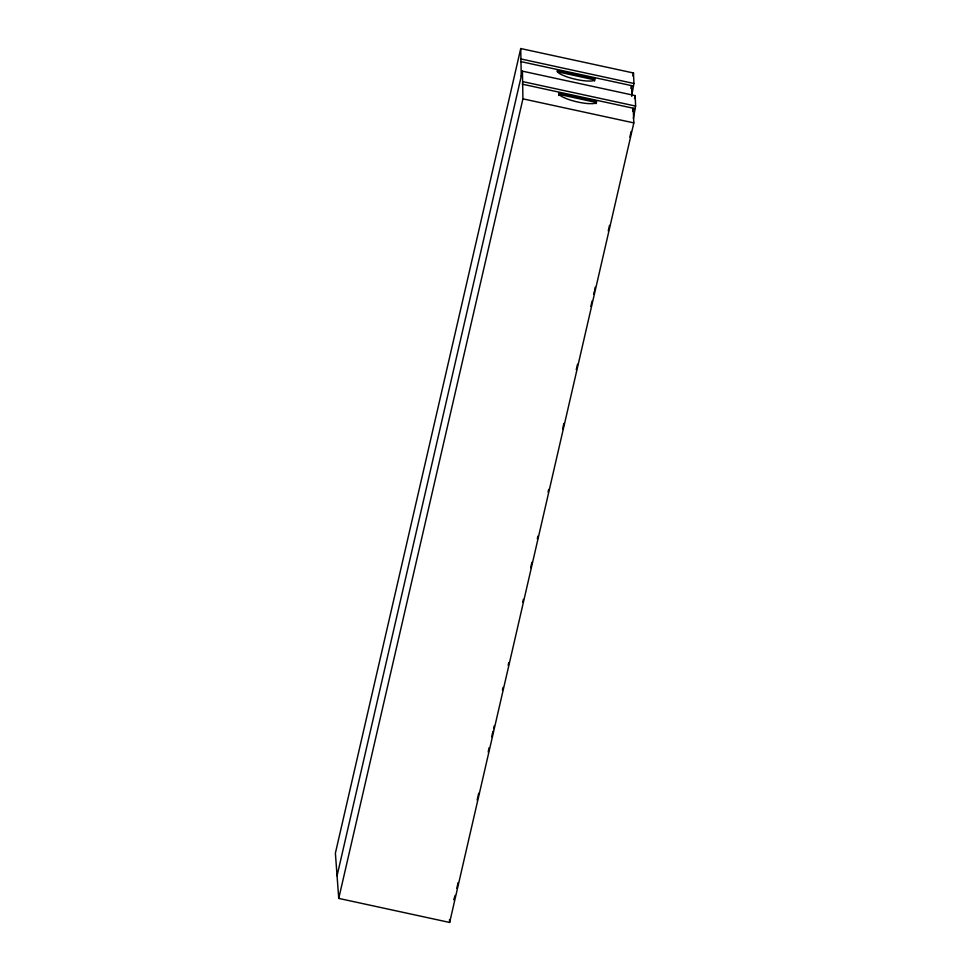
<?xml version="1.0" encoding="UTF-8"?>
<svg xmlns="http://www.w3.org/2000/svg" width="971" height="971" viewBox="0 0 971 971"><rect width="100%" height="100%" fill="white"/><g stroke="black" fill="none" stroke-linecap="round" stroke-linejoin="round"><path stroke-width="1.46" d="M631.016 88.47L631.502 85.618L631.951 95.886M631.66 95.995L633.942 83.482L633.48 72.995L520.735 48.55L335.383 853.181L338.745 898.406L449.646 922.45L633.832 122.892L633.189 108.218L632.704 111.07M633.347 118.596L635.617 106.082L635.168 95.607L522.422 71.162L337.058 875.793M488.195 752.027L489.056 747.804M594.616 290.062L595.187 287.246M521.245 76.236L520.735 48.55M338.745 898.406L522.932 98.848L522.422 71.162M594.264 79.78L594.58 78.433L557.609 70.422L557.305 71.757L594.264 79.78A18.995 4.09 13 0 1 594.519 81.054M558.847 95.571A18.995 4.09 13 0 1 558.98 94.369L559.296 93.034L596.255 101.045L595.951 102.392A18.995 4.09 13 0 1 596.194 103.666M632.801 75.956L633.48 72.995M634.488 98.557L635.168 95.607M456.807 888.283L458.13 882.542M477.137 800.068L478.703 793.234M491.702 736.807L492.965 731.333M493.596 728.602L494.227 725.871M502.456 690.138L503.087 687.407M508.173 665.341L508.804 662.61M522.738 602.081L523.369 599.338M530.664 567.707L531.914 562.245M537.315 538.82L537.946 536.077M548.069 492.151L548.7 489.42M562.634 428.891L563.896 423.417M576.264 369.733L577.527 364.259M590.841 306.46L592.104 300.998M593.669 294.164L594.301 291.434M608.247 230.904L609.509 225.43M629.839 137.154L631.162 131.425M453.724 899.692L455.156 895.444M521.196 59.025L633.942 83.482M520.614 61.561L633.359 86.018M522.871 81.637L635.617 106.082M522.289 84.174L635.034 108.618M558.98 94.369L595.951 102.392M522.932 98.848L633.832 122.892M449.512 919.513L449.646 922.45M594.58 78.433A18.995 4.09 13 0 1 590.684 81.054L586.642 80.994A19.384 4.175 13 0 1 565.923 76.503L561.808 74.791A18.995 4.09 13 0 1 557.609 70.422M596.267 101.045A18.995 4.09 13 0 1 592.359 103.666L588.329 103.606A19.384 4.175 13 0 1 567.61 99.115L563.496 97.403A18.995 4.09 13 0 1 559.296 93.034"/></g></svg>
